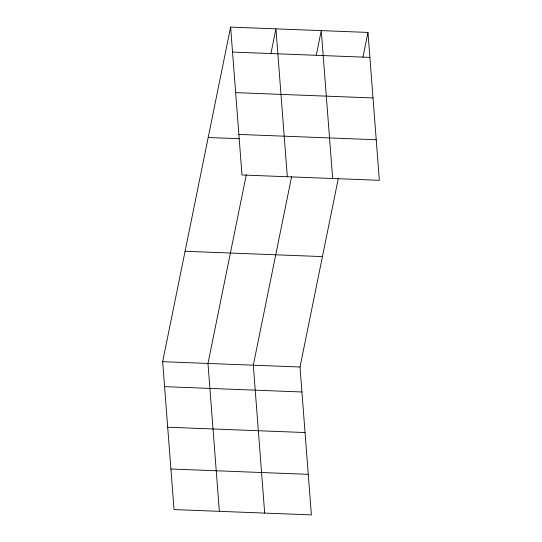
<?xml version="1.0" encoding="UTF-8"?>
<svg xmlns="http://www.w3.org/2000/svg" width="542" height="542" viewBox="0 0 542 542"><rect width="100%" height="100%" fill="white"/><g stroke="black" fill="none" stroke-linecap="round" stroke-linejoin="round"><path stroke-width="0.81" d="M338.344 178.291L300.011 367.015L311.386 514.9L174.029 509.575L162.654 361.69L230.614 27.1L367.971 32.425L379.346 180.31L241.989 174.985L230.614 27.1M246.312 174.72L207.979 363.445L219.361 511.33M270.919 53.577L275.939 28.861L287.321 176.739M291.643 176.475L253.31 365.206L264.686 513.091M316.243 55.338L321.264 30.616L332.646 178.501M362.944 57.147L367.971 32.425M232.532 52.066L369.888 57.391M235.655 92.628L373.011 97.953M238.866 134.423L376.223 139.748M208.182 137.512L239.246 138.718M185.079 251.271L322.436 256.603M162.654 361.69L300.011 367.015M164.572 386.649L301.928 391.981M167.695 427.218L305.051 432.543M170.913 469.006L308.269 474.338"/></g></svg>
